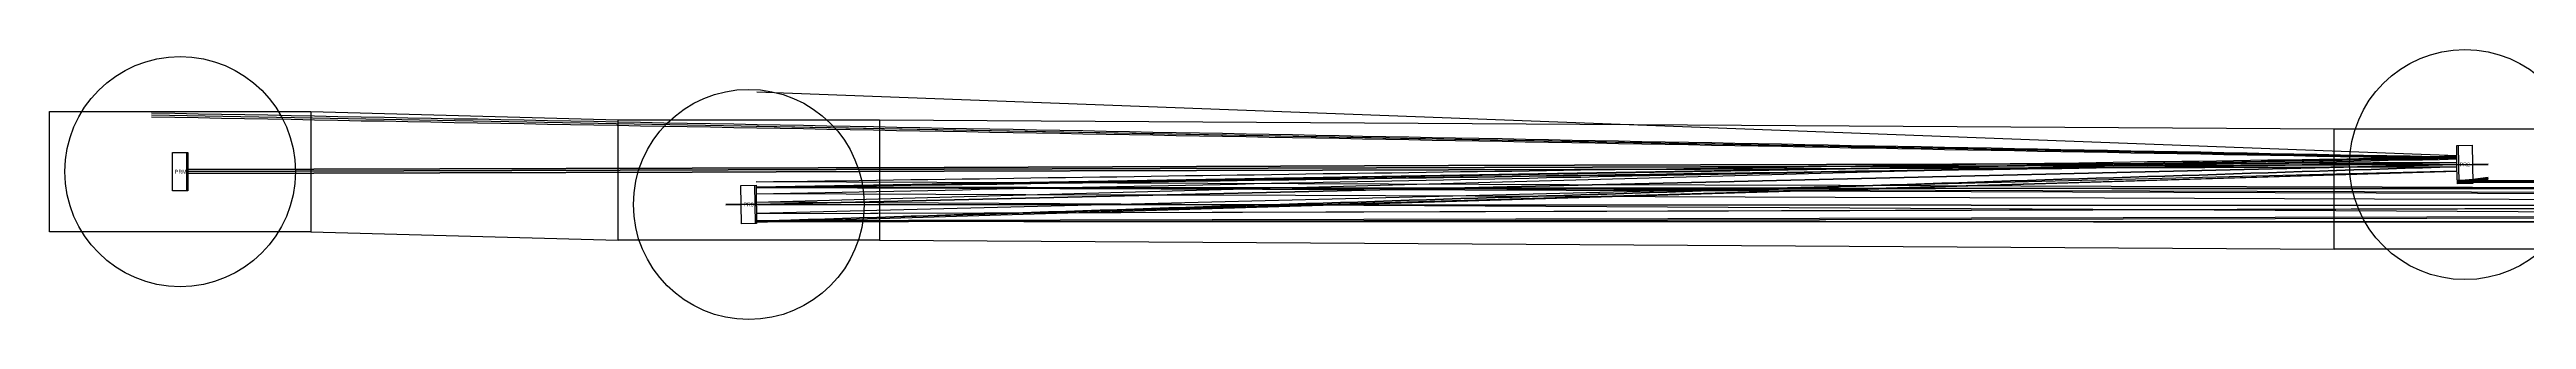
# Model space of a CAD drawing. Header units: millimetres. Extents: x 0 to 3047020, y 0 to 3043599.
# Drawn here: x 0 to 16114, y 19484 to 21244 of the extents above; entities that cross this region are included whole.
import ezdxf

# ---------------------------------------------------------------- set-up
doc = ezdxf.new("R2010")
doc.units = ezdxf.units.MM
for name, color, linetype in [('main_beam', 1, 'Continuous'), ('main_beam_width', 6, 'Continuous'), ('Mirrors', 7, 'Continuous'), ('poxpoy_beam', 5, 'Continuous'), ('poxpoy_beam_width', 4, 'Continuous'), ('stray_beam', 3, 'Continuous'), ('text', 7, 'Continuous'), ('Vacuum', 7, 'Continuous')]:
    doc.layers.add(name, color=color, linetype=linetype)
doc.styles.add('VCDSTYLE03', font='txt')

msp = doc.modelspace()

# ---------------------------------------------------------------- linework, layer by layer
at = {"layer": 'main_beam', "color": 5}
for p, q in [((15661, 20494), (900, 20448)), ((15661, 20494), (900, 20448)), ((15661, 20494), (900, 20448)), ((15661, 20494), (900, 20448)), ((900, 20448), (15661, 20494)), ((4598, 20234), (15661, 20494)), ((4598, 20234), (15661, 20494)), ((4598, 20234), (15661, 20494)), ((4598, 20234), (15661, 20494)), ((15661, 20494), (4598, 20234)), ((20362, 20226), (4598, 20234)), ((20362, 20226), (4598, 20234)), ((20362, 20226), (4598, 20234)), ((20362, 20226), (4598, 20234)), ((4598, 20234), (20362, 20226))]:
    msp.add_line(p, q, dxfattribs=at)
at = {"layer": 'main_beam_width', "color": 2}
for points in [[(15661, 20507), (14021, 20502), (12381, 20497), (10741, 20492), (9101, 20487), (7461, 20482), (5820, 20476), (4180, 20471), (2540, 20466), (900, 20461)], [(15661, 20507), (14021, 20502), (12381, 20497), (10741, 20492), (9101, 20487), (7461, 20482), (5820, 20476), (4180, 20471), (2540, 20466), (900, 20461)], [(15661, 20507), (14021, 20502), (12381, 20497), (10741, 20492), (9101, 20487), (7461, 20481), (5820, 20476), (4180, 20471), (2540, 20466), (900, 20461)], [(15661, 20507), (14021, 20502), (12381, 20497), (10741, 20492), (9101, 20487), (7461, 20482), (5820, 20476), (4180, 20471), (2540, 20466), (900, 20461)], [(900, 20461), (2540, 20466), (4180, 20471), (5820, 20476), (7461, 20482), (9101, 20487), (10741, 20492), (12381, 20497), (14021, 20502), (15661, 20507)], [(15662, 20480), (14021, 20475), (12381, 20470), (10741, 20465), (9101, 20460), (7461, 20455), (5821, 20450), (4180, 20445), (2540, 20440), (900, 20435)], [(15662, 20480), (14021, 20475), (12381, 20470), (10741, 20465), (9101, 20460), (7461, 20455), (5821, 20450), (4180, 20445), (2540, 20440), (900, 20435)], [(15662, 20480), (14021, 20475), (12381, 20470), (10741, 20465), (9101, 20460), (7461, 20455), (5821, 20450), (4180, 20445), (2540, 20440), (900, 20435)], [(15662, 20480), (14021, 20475), (12381, 20470), (10741, 20465), (9101, 20460), (7461, 20455), (5821, 20450), (4180, 20445), (2540, 20440), (900, 20435)], [(900, 20435), (2540, 20440), (4180, 20445), (5821, 20450), (7461, 20455), (9101, 20460), (10741, 20465), (12381, 20470), (14021, 20475), (15662, 20480)], [(4597, 20344), (4709, 20346), (4821, 20347), (4933, 20349), (5044, 20351), (5156, 20352), (5268, 20354), (5380, 20356), (5491, 20357), (5603, 20359), (5715, 20361), (5827, 20362), (5938, 20364), (6050, 20366), (6162, 20367), (6274, 20369), (6385, 20370), (6497, 20372), (6609, 20374), (6721, 20375), (6832, 20377), (6944, 20379), (7056, 20380), (7168, 20382), (7280, 20384), (7391, 20385), (7503, 20387), (7615, 20389), (7727, 20390), (7838, 20392), (7950, 20394), (8062, 20395), (8174, 20397), (8285, 20398), (8397, 20400), (8509, 20402), (8621, 20403), (8732, 20405), (8844, 20407), (8956, 20408), (9068, 20410), (9179, 20412), (9291, 20413), (9403, 20415), (9515, 20417), (9626, 20418), (9738, 20420), (9850, 20421), (9962, 20423), (10073, 20425), (10185, 20426), (10297, 20428), (10409, 20430), (10520, 20431), (10632, 20433), (10744, 20435), (10856, 20436), (10967, 20438), (11079, 20440), (11191, 20441), (11303, 20443), (11415, 20445), (11526, 20446), (11638, 20448), (11750, 20449), (11862, 20451), (11973, 20453), (12085, 20454), (12197, 20456), (12309, 20458), (12420, 20459), (12532, 20461), (12644, 20463), (12756, 20464), (12867, 20466), (12979, 20468), (13091, 20469), (13203, 20471), (13314, 20473), (13426, 20474), (13538, 20476), (13650, 20477), (13761, 20479), (13873, 20481), (13985, 20482), (14097, 20484), (14208, 20486), (14320, 20487), (14432, 20489), (14544, 20491), (14655, 20492), (14767, 20494), (14879, 20496), (14991, 20497), (15102, 20499), (15214, 20501), (15326, 20502), (15438, 20504), (15549, 20505), (15661, 20507)], [(4597, 20345), (4709, 20346), (4821, 20348), (4933, 20350), (5044, 20351), (5156, 20353), (5268, 20354), (5380, 20356), (5491, 20358), (5603, 20359), (5715, 20361), (5827, 20363), (5938, 20364), (6050, 20366), (6162, 20368), (6274, 20369), (6385, 20371), (6497, 20373), (6609, 20374), (6721, 20376), (6832, 20377), (6944, 20379), (7056, 20381), (7168, 20382), (7280, 20384), (7391, 20386), (7503, 20387), (7615, 20389), (7727, 20391), (7838, 20392), (7950, 20394), (8062, 20396), (8174, 20397), (8285, 20399), (8397, 20400), (8509, 20402), (8621, 20404), (8732, 20405), (8844, 20407), (8956, 20409), (9068, 20410), (9179, 20412), (9291, 20414), (9403, 20415), (9515, 20417), (9626, 20419), (9738, 20420), (9850, 20422), (9962, 20423), (10073, 20425), (10185, 20427), (10297, 20428), (10409, 20430), (10520, 20432), (10632, 20433), (10744, 20435), (10856, 20437), (10967, 20438), (11079, 20440), (11191, 20441), (11303, 20443), (11415, 20445), (11526, 20446), (11638, 20448), (11750, 20450), (11862, 20451), (11973, 20453), (12085, 20455), (12197, 20456), (12309, 20458), (12420, 20460), (12532, 20461), (12644, 20463), (12756, 20464), (12867, 20466), (12979, 20468), (13091, 20469), (13203, 20471), (13314, 20473), (13426, 20474), (13538, 20476), (13650, 20478), (13761, 20479), (13873, 20481), (13985, 20483), (14097, 20484), (14208, 20486), (14320, 20487), (14432, 20489), (14544, 20491), (14655, 20492), (14767, 20494), (14879, 20496), (14991, 20497), (15102, 20499), (15214, 20501), (15326, 20502), (15438, 20504), (15549, 20506), (15661, 20507)], [(4597, 20344), (4709, 20346), (4821, 20348), (4933, 20349), (5044, 20351), (5156, 20352), (5268, 20354), (5380, 20356), (5491, 20357), (5603, 20359), (5715, 20361), (5827, 20362), (5938, 20364), (6050, 20366), (6162, 20367), (6274, 20369), (6385, 20371), (6497, 20372), (6609, 20374), (6721, 20375), (6832, 20377), (6944, 20379), (7056, 20380), (7168, 20382), (7280, 20384), (7391, 20385), (7503, 20387), (7615, 20389), (7727, 20390), (7838, 20392), (7950, 20394), (8062, 20395), (8174, 20397), (8285, 20399), (8397, 20400), (8509, 20402), (8621, 20403), (8732, 20405), (8844, 20407), (8956, 20408), (9068, 20410), (9179, 20412), (9291, 20413), (9403, 20415), (9515, 20417), (9626, 20418), (9738, 20420), (9850, 20422), (9962, 20423), (10073, 20425), (10185, 20426), (10297, 20428), (10409, 20430), (10520, 20431), (10632, 20433), (10744, 20435), (10856, 20436), (10967, 20438), (11079, 20440), (11191, 20441), (11303, 20443), (11415, 20445), (11526, 20446), (11638, 20448), (11750, 20450), (11862, 20451), (11973, 20453), (12085, 20454), (12197, 20456), (12309, 20458), (12420, 20459), (12532, 20461), (12644, 20463), (12756, 20464), (12867, 20466), (12979, 20468), (13091, 20469), (13203, 20471), (13314, 20473), (13426, 20474), (13538, 20476), (13650, 20477), (13761, 20479), (13873, 20481), (13985, 20482), (14097, 20484), (14208, 20486), (14320, 20487), (14432, 20489), (14544, 20491), (14655, 20492), (14767, 20494), (14879, 20496), (14991, 20497), (15102, 20499), (15214, 20501), (15326, 20502), (15438, 20504), (15549, 20505), (15661, 20507)], [(4597, 20344), (4709, 20346), (4821, 20348), (4933, 20349), (5044, 20351), (5156, 20353), (5268, 20354), (5380, 20356), (5491, 20357), (5603, 20359), (5715, 20361), (5827, 20362), (5938, 20364), (6050, 20366), (6162, 20367), (6274, 20369), (6385, 20371), (6497, 20372), (6609, 20374), (6721, 20376), (6832, 20377), (6944, 20379), (7056, 20380), (7168, 20382), (7280, 20384), (7391, 20385), (7503, 20387), (7615, 20389), (7727, 20390), (7838, 20392), (7950, 20394), (8062, 20395), (8174, 20397), (8285, 20399), (8397, 20400), (8509, 20402), (8621, 20404), (8732, 20405), (8844, 20407), (8956, 20408), (9068, 20410), (9179, 20412), (9291, 20413), (9403, 20415), (9515, 20417), (9626, 20418), (9738, 20420), (9850, 20422), (9962, 20423), (10073, 20425), (10185, 20427), (10297, 20428), (10409, 20430), (10520, 20431), (10632, 20433), (10744, 20435), (10856, 20436), (10967, 20438), (11079, 20440), (11191, 20441), (11303, 20443), (11415, 20445), (11526, 20446), (11638, 20448), (11750, 20450), (11862, 20451), (11973, 20453), (12085, 20454), (12197, 20456), (12309, 20458), (12420, 20459), (12532, 20461), (12644, 20463), (12756, 20464), (12867, 20466), (12979, 20468), (13091, 20469), (13203, 20471), (13314, 20473), (13426, 20474), (13538, 20476), (13650, 20478), (13761, 20479), (13873, 20481), (13985, 20482), (14097, 20484), (14208, 20486), (14320, 20487), (14432, 20489), (14544, 20491), (14655, 20492), (14767, 20494), (14879, 20496), (14991, 20497), (15102, 20499), (15214, 20501), (15326, 20502), (15438, 20504), (15549, 20505), (15661, 20507)], [(15661, 20507), (15549, 20505), (15438, 20504), (15326, 20502), (15214, 20501), (15102, 20499), (14991, 20497), (14879, 20496), (14767, 20494), (14655, 20492), (14544, 20491), (14432, 20489), (14320, 20487), (14208, 20486), (14097, 20484), (13985, 20482), (13873, 20481), (13761, 20479), (13650, 20478), (13538, 20476), (13426, 20474), (13314, 20473), (13203, 20471), (13091, 20469), (12979, 20468), (12867, 20466), (12756, 20464), (12644, 20463), (12532, 20461), (12420, 20459), (12309, 20458), (12197, 20456), (12085, 20454), (11973, 20453), (11862, 20451), (11750, 20450), (11638, 20448), (11526, 20446), (11415, 20445), (11303, 20443), (11191, 20441), (11079, 20440), (10967, 20438), (10856, 20436), (10744, 20435), (10632, 20433), (10520, 20431), (10409, 20430), (10297, 20428), (10185, 20427), (10073, 20425), (9962, 20423), (9850, 20422), (9738, 20420), (9626, 20418), (9515, 20417), (9403, 20415), (9291, 20413), (9179, 20412), (9068, 20410), (8956, 20408), (8844, 20407), (8732, 20405), (8621, 20404), (8509, 20402), (8397, 20400), (8285, 20399), (8174, 20397), (8062, 20395), (7950, 20394), (7838, 20392), (7727, 20390), (7615, 20389), (7503, 20387), (7391, 20385), (7280, 20384), (7168, 20382), (7056, 20381), (6944, 20379), (6832, 20377), (6721, 20376), (6609, 20374), (6497, 20372), (6385, 20371), (6274, 20369), (6162, 20367), (6050, 20366), (5938, 20364), (5827, 20362), (5715, 20361), (5603, 20359), (5491, 20357), (5380, 20356), (5268, 20354), (5156, 20353), (5044, 20351), (4933, 20349), (4821, 20348), (4709, 20346), (4597, 20344)], [(4600, 20125), (4712, 20128), (4823, 20132), (4935, 20135), (5047, 20139), (5159, 20143), (5270, 20146), (5382, 20150), (5494, 20153), (5605, 20157), (5717, 20161), (5829, 20164), (5941, 20168), (6052, 20171), (6164, 20175), (6276, 20179), (6388, 20182), (6499, 20186), (6611, 20189), (6723, 20193), (6835, 20197), (6946, 20200), (7058, 20204), (7170, 20207), (7282, 20211), (7393, 20215), (7505, 20218), (7617, 20222), (7728, 20225), (7840, 20229), (7952, 20233), (8064, 20236), (8175, 20240), (8287, 20243), (8399, 20247), (8511, 20250), (8622, 20254), (8734, 20258), (8846, 20261), (8958, 20265), (9069, 20268), (9181, 20272), (9293, 20276), (9404, 20279), (9516, 20283), (9628, 20286), (9740, 20290), (9851, 20294), (9963, 20297), (10075, 20301), (10187, 20304), (10298, 20308), (10410, 20312), (10522, 20315), (10634, 20319), (10745, 20322), (10857, 20326), (10969, 20330), (11080, 20333), (11192, 20337), (11304, 20340), (11416, 20344), (11527, 20347), (11639, 20351), (11751, 20355), (11863, 20358), (11974, 20362), (12086, 20365), (12198, 20369), (12310, 20373), (12421, 20376), (12533, 20380), (12645, 20383), (12757, 20387), (12868, 20391), (12980, 20394), (13092, 20398), (13203, 20401), (13315, 20405), (13427, 20409), (13539, 20412), (13650, 20416), (13762, 20419), (13874, 20423), (13986, 20427), (14097, 20430), (14209, 20434), (14321, 20437), (14433, 20441), (14544, 20444), (14656, 20448), (14768, 20452), (14879, 20455), (14991, 20459), (15103, 20462), (15215, 20466), (15326, 20470), (15438, 20473), (15550, 20477), (15662, 20480)], [(4600, 20124), (4712, 20128), (4823, 20131), (4935, 20135), (5047, 20139), (5159, 20142), (5270, 20146), (5382, 20149), (5494, 20153), (5605, 20157), (5717, 20160), (5829, 20164), (5941, 20167), (6052, 20171), (6164, 20175), (6276, 20178), (6388, 20182), (6499, 20185), (6611, 20189), (6723, 20193), (6835, 20196), (6946, 20200), (7058, 20203), (7170, 20207), (7282, 20211), (7393, 20214), (7505, 20218), (7617, 20221), (7728, 20225), (7840, 20229), (7952, 20232), (8064, 20236), (8175, 20239), (8287, 20243), (8399, 20247), (8511, 20250), (8622, 20254), (8734, 20257), (8846, 20261), (8958, 20265), (9069, 20268), (9181, 20272), (9293, 20275), (9404, 20279), (9516, 20282), (9628, 20286), (9740, 20290), (9851, 20293), (9963, 20297), (10075, 20300), (10187, 20304), (10298, 20308), (10410, 20311), (10522, 20315), (10634, 20318), (10745, 20322), (10857, 20326), (10969, 20329), (11080, 20333), (11192, 20336), (11304, 20340), (11416, 20344), (11527, 20347), (11639, 20351), (11751, 20354), (11863, 20358), (11974, 20362), (12086, 20365), (12198, 20369), (12310, 20372), (12421, 20376), (12533, 20380), (12645, 20383), (12757, 20387), (12868, 20390), (12980, 20394), (13092, 20398), (13203, 20401), (13315, 20405), (13427, 20408), (13539, 20412), (13650, 20416), (13762, 20419), (13874, 20423), (13986, 20426), (14097, 20430), (14209, 20434), (14321, 20437), (14433, 20441), (14544, 20444), (14656, 20448), (14768, 20452), (14879, 20455), (14991, 20459), (15103, 20462), (15215, 20466), (15326, 20470), (15438, 20473), (15550, 20477), (15662, 20480)], [(4600, 20125), (4712, 20128), (4823, 20132), (4935, 20135), (5047, 20139), (5159, 20143), (5270, 20146), (5382, 20150), (5494, 20153), (5605, 20157), (5717, 20161), (5829, 20164), (5941, 20168), (6052, 20171), (6164, 20175), (6276, 20179), (6388, 20182), (6499, 20186), (6611, 20189), (6723, 20193), (6835, 20196), (6946, 20200), (7058, 20204), (7170, 20207), (7282, 20211), (7393, 20214), (7505, 20218), (7617, 20222), (7728, 20225), (7840, 20229), (7952, 20232), (8064, 20236), (8175, 20240), (8287, 20243), (8399, 20247), (8511, 20250), (8622, 20254), (8734, 20258), (8846, 20261), (8958, 20265), (9069, 20268), (9181, 20272), (9293, 20276), (9404, 20279), (9516, 20283), (9628, 20286), (9740, 20290), (9851, 20294), (9963, 20297), (10075, 20301), (10187, 20304), (10298, 20308), (10410, 20311), (10522, 20315), (10634, 20319), (10745, 20322), (10857, 20326), (10969, 20329), (11080, 20333), (11192, 20337), (11304, 20340), (11416, 20344), (11527, 20347), (11639, 20351), (11751, 20355), (11863, 20358), (11974, 20362), (12086, 20365), (12198, 20369), (12310, 20373), (12421, 20376), (12533, 20380), (12645, 20383), (12757, 20387), (12868, 20391), (12980, 20394), (13092, 20398), (13203, 20401), (13315, 20405), (13427, 20409), (13539, 20412), (13650, 20416), (13762, 20419), (13874, 20423), (13986, 20427), (14097, 20430), (14209, 20434), (14321, 20437), (14433, 20441), (14544, 20444), (14656, 20448), (14768, 20452), (14879, 20455), (14991, 20459), (15103, 20462), (15215, 20466), (15326, 20470), (15438, 20473), (15550, 20477), (15662, 20480)], [(4600, 20125), (4712, 20128), (4823, 20132), (4935, 20135), (5047, 20139), (5159, 20143), (5270, 20146), (5382, 20150), (5494, 20153), (5605, 20157), (5717, 20160), (5829, 20164), (5941, 20168), (6052, 20171), (6164, 20175), (6276, 20178), (6388, 20182), (6499, 20186), (6611, 20189), (6723, 20193), (6835, 20196), (6946, 20200), (7058, 20204), (7170, 20207), (7282, 20211), (7393, 20214), (7505, 20218), (7617, 20222), (7728, 20225), (7840, 20229), (7952, 20232), (8064, 20236), (8175, 20240), (8287, 20243), (8399, 20247), (8511, 20250), (8622, 20254), (8734, 20258), (8846, 20261), (8958, 20265), (9069, 20268), (9181, 20272), (9293, 20276), (9404, 20279), (9516, 20283), (9628, 20286), (9740, 20290), (9851, 20293), (9963, 20297), (10075, 20301), (10187, 20304), (10298, 20308), (10410, 20311), (10522, 20315), (10634, 20319), (10745, 20322), (10857, 20326), (10969, 20329), (11080, 20333), (11192, 20337), (11304, 20340), (11416, 20344), (11527, 20347), (11639, 20351), (11751, 20355), (11863, 20358), (11974, 20362), (12086, 20365), (12198, 20369), (12310, 20373), (12421, 20376), (12533, 20380), (12645, 20383), (12757, 20387), (12868, 20391), (12980, 20394), (13092, 20398), (13203, 20401), (13315, 20405), (13427, 20409), (13539, 20412), (13650, 20416), (13762, 20419), (13874, 20423), (13986, 20426), (14097, 20430), (14209, 20434), (14321, 20437), (14433, 20441), (14544, 20444), (14656, 20448), (14768, 20452), (14879, 20455), (14991, 20459), (15103, 20462), (15215, 20466), (15326, 20470), (15438, 20473), (15550, 20477), (15662, 20480)], [(15662, 20480), (15550, 20477), (15438, 20473), (15326, 20470), (15215, 20466), (15103, 20462), (14991, 20459), (14879, 20455), (14768, 20452), (14656, 20448), (14544, 20444), (14433, 20441), (14321, 20437), (14209, 20434), (14097, 20430), (13986, 20426), (13874, 20423), (13762, 20419), (13650, 20416), (13539, 20412), (13427, 20408), (13315, 20405), (13203, 20401), (13092, 20398), (12980, 20394), (12868, 20391), (12757, 20387), (12645, 20383), (12533, 20380), (12421, 20376), (12310, 20373), (12198, 20369), (12086, 20365), (11974, 20362), (11863, 20358), (11751, 20355), (11639, 20351), (11527, 20347), (11416, 20344), (11304, 20340), (11192, 20337), (11080, 20333), (10969, 20329), (10857, 20326), (10745, 20322), (10634, 20319), (10522, 20315), (10410, 20311), (10298, 20308), (10187, 20304), (10075, 20301), (9963, 20297), (9851, 20293), (9740, 20290), (9628, 20286), (9516, 20283), (9404, 20279), (9293, 20275), (9181, 20272), (9069, 20268), (8958, 20265), (8846, 20261), (8734, 20258), (8622, 20254), (8511, 20250), (8399, 20247), (8287, 20243), (8175, 20240), (8064, 20236), (7952, 20232), (7840, 20229), (7728, 20225), (7617, 20222), (7505, 20218), (7393, 20214), (7282, 20211), (7170, 20207), (7058, 20204), (6946, 20200), (6835, 20196), (6723, 20193), (6611, 20189), (6499, 20186), (6388, 20182), (6276, 20178), (6164, 20175), (6052, 20171), (5941, 20168), (5829, 20164), (5717, 20160), (5605, 20157), (5494, 20153), (5382, 20150), (5270, 20146), (5159, 20142), (5047, 20139), (4935, 20135), (4823, 20132), (4712, 20128), (4600, 20125)], [(20471, 20335), (18707, 20336), (16943, 20337), (15180, 20338), (13416, 20339), (11652, 20340), (9888, 20341), (8125, 20342), (6361, 20344), (4597, 20345)], [(20470, 20334), (18707, 20336), (16943, 20337), (15179, 20338), (13416, 20339), (11652, 20340), (9888, 20341), (8125, 20342), (6361, 20343), (4597, 20344)], [(20470, 20335), (18707, 20336), (16943, 20337), (15179, 20338), (13416, 20339), (11652, 20340), (9888, 20341), (8125, 20342), (6361, 20343), (4597, 20344)], [(20470, 20335), (18707, 20336), (16943, 20337), (15179, 20338), (13416, 20339), (11652, 20340), (9888, 20341), (8125, 20342), (6361, 20343), (4597, 20344)], [(4597, 20344), (6361, 20343), (8125, 20342), (9888, 20341), (11652, 20340), (13416, 20339), (15179, 20338), (16943, 20337), (18707, 20336), (20470, 20335)], [(20254, 20118), (18515, 20119), (16775, 20120), (15036, 20120), (13297, 20121), (11557, 20122), (9818, 20123), (8079, 20123), (6339, 20124), (4600, 20125)], [(20254, 20118), (18515, 20119), (16775, 20120), (15036, 20120), (13297, 20121), (11557, 20122), (9818, 20122), (8079, 20123), (6339, 20124), (4600, 20125)], [(20254, 20118), (18515, 20119), (16775, 20120), (15036, 20120), (13297, 20121), (11557, 20122), (9818, 20122), (8079, 20123), (6339, 20124), (4600, 20125)], [(4600, 20125), (6339, 20124), (8079, 20123), (9818, 20122), (11557, 20122), (13297, 20121), (15036, 20120), (16775, 20119), (18515, 20119), (20254, 20118)], [(20254, 20118), (18514, 20118), (16775, 20119), (15036, 20120), (13296, 20121), (11557, 20121), (9818, 20122), (8078, 20123), (6339, 20123), (4600, 20124)]]:
    msp.add_lwpolyline(points, dxfattribs=at)
at = {"layer": 'Mirrors', "color": 5}
for p, q in [((801, 20323), (799, 20573)), ((799, 20573), (900, 20573)), ((890, 20573), (890, 20323)), ((15662, 20619), (15762, 20620)), ((15676, 20369), (15672, 20619)), ((15762, 20620), (15766, 20370)), ((900, 20323), (801, 20323)), ((4497, 20358), (4597, 20359)), ((4501, 20108), (4497, 20358)), ((4587, 20359), (4590, 20109)), ((15766, 20370), (15666, 20369)), ((4600, 20109), (4501, 20108))]:
    msp.add_line(p, q, dxfattribs=at)
for points in [[(900, 20573), (900, 20569), (900, 20564), (900, 20560), (900, 20556), (900, 20551), (900, 20547), (900, 20543), (900, 20538), (900, 20534), (900, 20530), (900, 20526), (900, 20521), (900, 20517), (900, 20513), (900, 20508), (900, 20504), (900, 20500), (900, 20495), (900, 20491), (900, 20487), (900, 20482), (900, 20478), (900, 20474), (900, 20470), (900, 20465), (900, 20461), (900, 20457), (900, 20452), (900, 20448), (900, 20444), (900, 20439), (900, 20435), (900, 20431), (900, 20426), (900, 20422), (900, 20418), (900, 20413), (900, 20409), (900, 20405), (900, 20401), (900, 20396), (900, 20392), (900, 20388), (900, 20383), (900, 20379), (900, 20375), (900, 20370), (900, 20366), (900, 20362), (900, 20357), (900, 20353), (900, 20349), (900, 20345), (900, 20340), (900, 20336), (900, 20332), (900, 20327), (900, 20323)], [(15666, 20369), (15665, 20373), (15665, 20377), (15665, 20382), (15665, 20386), (15665, 20390), (15664, 20395), (15664, 20399), (15664, 20403), (15664, 20408), (15664, 20412), (15663, 20416), (15663, 20420), (15663, 20425), (15663, 20429), (15663, 20433), (15663, 20438), (15663, 20442), (15662, 20446), (15662, 20451), (15662, 20455), (15662, 20459), (15662, 20464), (15662, 20468), (15662, 20472), (15662, 20477), (15662, 20481), (15662, 20485), (15661, 20489), (15661, 20494), (15661, 20498), (15661, 20502), (15661, 20507), (15661, 20511), (15661, 20515), (15661, 20520), (15661, 20524), (15661, 20528), (15661, 20533), (15661, 20537), (15661, 20541), (15661, 20545), (15661, 20550), (15661, 20554), (15661, 20558), (15661, 20563), (15661, 20567), (15661, 20571), (15661, 20576), (15661, 20580), (15662, 20584), (15662, 20589), (15662, 20593), (15662, 20597), (15662, 20602), (15662, 20606), (15662, 20610), (15662, 20614), (15662, 20619)], [(4597, 20359), (4597, 20355), (4597, 20351), (4597, 20346), (4597, 20342), (4597, 20338), (4597, 20334), (4597, 20329), (4598, 20325), (4598, 20321), (4598, 20316), (4598, 20312), (4598, 20308), (4598, 20303), (4598, 20299), (4598, 20295), (4598, 20290), (4598, 20286), (4598, 20282), (4598, 20278), (4598, 20273), (4598, 20269), (4598, 20265), (4598, 20260), (4598, 20256), (4598, 20252), (4598, 20247), (4598, 20243), (4598, 20239), (4598, 20234), (4598, 20230), (4598, 20226), (4599, 20222), (4599, 20217), (4599, 20213), (4599, 20209), (4599, 20204), (4599, 20200), (4599, 20196), (4599, 20191), (4599, 20187), (4599, 20183), (4599, 20178), (4599, 20174), (4599, 20170), (4599, 20165), (4599, 20161), (4599, 20157), (4599, 20153), (4600, 20148), (4600, 20144), (4600, 20140), (4600, 20135), (4600, 20131), (4600, 20127), (4600, 20122), (4600, 20118), (4600, 20114), (4600, 20109)]]:
    msp.add_lwpolyline(points, dxfattribs=at)
at = {"layer": 'poxpoy_beam', "color": 5}
for p, q in [((15661, 20536), (664, 20816)), ((4597, 20342), (15661, 20536)), ((20426, 20290), (4597, 20342))]:
    msp.add_line(p, q, dxfattribs=at)
at = {"layer": 'poxpoy_beam_width', "color": 6}
for points in [[(15661, 20531), (15510, 20534), (15358, 20536), (15207, 20539), (15055, 20542), (14904, 20545), (14752, 20547), (14601, 20550), (14449, 20553), (14298, 20556), (14146, 20558), (13995, 20561), (13843, 20564), (13692, 20567), (13540, 20569), (13389, 20572), (13237, 20575), (13086, 20578), (12934, 20580), (12783, 20583), (12631, 20586), (12480, 20589), (12328, 20591), (12177, 20594), (12025, 20597), (11874, 20600), (11722, 20602), (11571, 20605), (11419, 20608), (11268, 20611), (11116, 20613), (10965, 20616), (10813, 20619), (10662, 20622), (10510, 20624), (10359, 20627), (10207, 20630), (10056, 20633), (9904, 20635), (9753, 20638), (9601, 20641), (9450, 20644), (9298, 20646), (9147, 20649), (8996, 20652), (8844, 20655), (8693, 20657), (8541, 20660), (8390, 20663), (8238, 20666), (8087, 20668), (7935, 20671), (7784, 20674), (7632, 20677), (7481, 20679), (7329, 20682), (7178, 20685), (7026, 20688), (6875, 20690), (6723, 20693), (6572, 20696), (6420, 20699), (6269, 20701), (6117, 20704), (5966, 20707), (5814, 20710), (5663, 20712), (5511, 20715), (5360, 20718), (5208, 20721), (5057, 20723), (4905, 20726), (4754, 20729), (4602, 20732), (4451, 20734), (4299, 20737), (4148, 20740), (3996, 20743), (3845, 20745), (3693, 20748), (3542, 20751), (3390, 20754), (3239, 20756), (3087, 20759), (2936, 20762), (2784, 20765), (2633, 20767), (2481, 20770), (2330, 20773), (2178, 20776), (2027, 20778), (1875, 20781), (1724, 20784), (1572, 20787), (1421, 20789), (1269, 20792), (1118, 20795), (966, 20798), (815, 20800), (663, 20803)], [(15661, 20542), (15510, 20545), (15358, 20548), (15207, 20550), (15055, 20553), (14904, 20556), (14752, 20559), (14601, 20562), (14449, 20565), (14298, 20568), (14146, 20571), (13995, 20574), (13843, 20577), (13692, 20579), (13540, 20582), (13389, 20585), (13237, 20588), (13086, 20591), (12934, 20594), (12783, 20597), (12631, 20600), (12480, 20603), (12328, 20606), (12177, 20609), (12025, 20611), (11874, 20614), (11722, 20617), (11571, 20620), (11420, 20623), (11268, 20626), (11117, 20629), (10965, 20632), (10814, 20635), (10662, 20638), (10511, 20640), (10359, 20643), (10208, 20646), (10056, 20649), (9905, 20652), (9753, 20655), (9602, 20658), (9450, 20661), (9299, 20664), (9147, 20667), (8996, 20669), (8844, 20672), (8693, 20675), (8541, 20678), (8390, 20681), (8238, 20684), (8087, 20687), (7935, 20690), (7784, 20693), (7632, 20696), (7481, 20699), (7329, 20701), (7178, 20704), (7026, 20707), (6875, 20710), (6723, 20713), (6572, 20716), (6420, 20719), (6269, 20722), (6117, 20725), (5966, 20728), (5815, 20730), (5663, 20733), (5512, 20736), (5360, 20739), (5209, 20742), (5057, 20745), (4906, 20748), (4754, 20751), (4603, 20754), (4451, 20757), (4300, 20760), (4148, 20762), (3997, 20765), (3845, 20768), (3694, 20771), (3542, 20774), (3391, 20777), (3239, 20780), (3088, 20783), (2936, 20786), (2785, 20789), (2633, 20791), (2482, 20794), (2330, 20797), (2179, 20800), (2027, 20803), (1876, 20806), (1724, 20809), (1573, 20812), (1421, 20815), (1270, 20818), (1118, 20821), (967, 20823), (815, 20826), (664, 20829)], [(4597, 20381), (4709, 20383), (4821, 20384), (4932, 20386), (5044, 20388), (5156, 20389), (5268, 20391), (5379, 20392), (5491, 20394), (5603, 20396), (5715, 20397), (5826, 20399), (5938, 20401), (6050, 20402), (6162, 20404), (6273, 20405), (6385, 20407), (6497, 20409), (6609, 20410), (6721, 20412), (6832, 20414), (6944, 20415), (7056, 20417), (7168, 20418), (7279, 20420), (7391, 20422), (7503, 20423), (7615, 20425), (7726, 20427), (7838, 20428), (7950, 20430), (8062, 20431), (8173, 20433), (8285, 20435), (8397, 20436), (8509, 20438), (8620, 20440), (8732, 20441), (8844, 20443), (8956, 20444), (9067, 20446), (9179, 20448), (9291, 20449), (9403, 20451), (9514, 20452), (9626, 20454), (9738, 20456), (9850, 20457), (9961, 20459), (10073, 20461), (10185, 20462), (10297, 20464), (10409, 20465), (10520, 20467), (10632, 20469), (10744, 20470), (10856, 20472), (10967, 20474), (11079, 20475), (11191, 20477), (11303, 20478), (11414, 20480), (11526, 20482), (11638, 20483), (11750, 20485), (11861, 20487), (11973, 20488), (12085, 20490), (12197, 20491), (12308, 20493), (12420, 20495), (12532, 20496), (12644, 20498), (12755, 20500), (12867, 20501), (12979, 20503), (13091, 20504), (13202, 20506), (13314, 20508), (13426, 20509), (13538, 20511), (13649, 20513), (13761, 20514), (13873, 20516), (13985, 20517), (14097, 20519), (14208, 20521), (14320, 20522), (14432, 20524), (14544, 20525), (14655, 20527), (14767, 20529), (14879, 20530), (14991, 20532), (15102, 20534), (15214, 20535), (15326, 20537), (15438, 20538), (15549, 20540), (15661, 20542)], [(4598, 20303), (4709, 20305), (4821, 20307), (4933, 20310), (5045, 20312), (5156, 20314), (5268, 20317), (5380, 20319), (5492, 20321), (5603, 20323), (5715, 20326), (5827, 20328), (5939, 20330), (6050, 20333), (6162, 20335), (6274, 20337), (6386, 20340), (6497, 20342), (6609, 20344), (6721, 20347), (6833, 20349), (6944, 20351), (7056, 20353), (7168, 20356), (7280, 20358), (7391, 20360), (7503, 20363), (7615, 20365), (7727, 20367), (7838, 20370), (7950, 20372), (8062, 20374), (8174, 20376), (8286, 20379), (8397, 20381), (8509, 20383), (8621, 20386), (8733, 20388), (8844, 20390), (8956, 20393), (9068, 20395), (9180, 20397), (9291, 20399), (9403, 20402), (9515, 20404), (9627, 20406), (9738, 20409), (9850, 20411), (9962, 20413), (10074, 20416), (10185, 20418), (10297, 20420), (10409, 20423), (10521, 20425), (10632, 20427), (10744, 20429), (10856, 20432), (10968, 20434), (11079, 20436), (11191, 20439), (11303, 20441), (11415, 20443), (11526, 20446), (11638, 20448), (11750, 20450), (11862, 20452), (11973, 20455), (12085, 20457), (12197, 20459), (12309, 20462), (12420, 20464), (12532, 20466), (12644, 20469), (12756, 20471), (12867, 20473), (12979, 20476), (13091, 20478), (13203, 20480), (13314, 20482), (13426, 20485), (13538, 20487), (13650, 20489), (13761, 20492), (13873, 20494), (13985, 20496), (14097, 20499), (14208, 20501), (14320, 20503), (14432, 20505), (14544, 20508), (14655, 20510), (14767, 20512), (14879, 20515), (14991, 20517), (15102, 20519), (15214, 20522), (15326, 20524), (15438, 20526), (15549, 20528), (15661, 20531)], [(20463, 20328), (18701, 20334), (16938, 20340), (15175, 20346), (13412, 20351), (11649, 20357), (9886, 20363), (8123, 20369), (6360, 20375), (4597, 20381)], [(20388, 20253), (18634, 20258), (16879, 20264), (15125, 20269), (13370, 20275), (11616, 20280), (9861, 20286), (8107, 20292), (6352, 20297), (4598, 20303)]]:
    msp.add_lwpolyline(points, dxfattribs=at)
at = {"layer": 'stray_beam', "color": 5}
for p, q in [((15661, 20551), (4602, 20967)), ((15661, 20551), (4602, 20967)), ((15661, 20536), (4598, 20743)), ((15661, 20536), (4598, 20743)), ((15661, 20537), (4598, 20742)), ((4597, 20350), (15661, 20537)), ((4597, 20342), (15661, 20536)), ((4597, 20342), (15661, 20536)), ((4598, 20250), (15661, 20551)), ((4598, 20250), (15661, 20551)), ((15661, 20494), (15764, 20496)), ((15661, 20494), (15764, 20496)), ((15661, 20494), (15764, 20496)), ((15661, 20494), (15764, 20496)), ((15661, 20494), (15764, 20494)), ((15764, 20496), (15866, 20498)), ((15764, 20496), (15866, 20498)), ((15764, 20496), (15866, 20498)), ((15764, 20496), (15866, 20498)), ((15764, 20494), (15866, 20495)), ((20435, 20299), (4597, 20350)), ((20426, 20290), (4597, 20342)), ((20426, 20290), (4597, 20342)), ((15662, 20451), (4599, 20176)), ((15662, 20450), (4599, 20176)), ((15662, 20450), (4599, 20176)), ((4600, 20127), (15662, 20451)), ((4600, 20118), (15662, 20450)), ((4600, 20118), (15662, 20450)), ((15665, 20390), (15766, 20399)), ((15665, 20390), (15766, 20399)), ((15665, 20383), (15766, 20392)), ((15766, 20390), (15665, 20390)), ((15766, 20390), (15665, 20390)), ((15665, 20377), (15766, 20387)), ((15665, 20376), (15766, 20386)), ((15665, 20376), (15766, 20386)), ((15766, 20383), (15665, 20383)), ((15766, 20378), (15665, 20377)), ((15766, 20377), (15665, 20376)), ((15766, 20377), (15665, 20376)), ((15766, 20399), (15866, 20412)), ((15766, 20399), (15866, 20412)), ((15766, 20392), (15866, 20405)), ((15766, 20387), (15866, 20401)), ((15766, 20386), (15866, 20400)), ((15766, 20386), (15866, 20400)), ((46719, 20300), (15766, 20390)), ((46719, 20300), (15766, 20390)), ((46719, 20296), (15766, 20383)), ((20496, 20360), (15766, 20378)), ((46719, 20290), (15766, 20377)), ((46719, 20290), (15766, 20377)), ((4499, 20234), (4399, 20234)), ((4499, 20234), (4399, 20234)), ((4499, 20234), (4399, 20234)), ((4499, 20234), (4399, 20234)), ((4499, 20232), (4399, 20230)), ((4598, 20234), (4499, 20234)), ((4598, 20234), (4499, 20234)), ((4598, 20234), (4499, 20234)), ((4598, 20234), (4499, 20234)), ((4598, 20234), (4499, 20232)), ((20299, 20163), (4598, 20250)), ((20299, 20163), (4598, 20250)), ((4599, 20176), (20357, 20221)), ((4599, 20176), (20357, 20221)), ((4599, 20176), (20355, 20219)), ((20298, 20163), (4600, 20127)), ((20289, 20153), (4600, 20118)), ((20289, 20153), (4600, 20118))]:
    msp.add_line(p, q, dxfattribs=at)
at = {"layer": 'Vacuum', "color": 5}
for p, q in [((1700, 20840), (3699, 20786)), ((5399, 20786), (14864, 20727)), ((1700, 20055), (3699, 20001)), ((5399, 20001), (14864, 19942))]:
    msp.add_line(p, q, dxfattribs=at)
for points in [[(0, 20840), (1700, 20840), (1700, 20055), (0, 20055), (0, 20840)], [(3699, 20786), (5399, 20786), (5399, 20001), (3699, 20001), (3699, 20786)], [(14864, 20727), (16564, 20727), (16564, 19942), (14864, 19942), (14864, 20727)]]:
    msp.add_lwpolyline(points, dxfattribs=at)
for centre in [(850, 20448), (15714, 20494), (4549, 20234)]:
    msp.add_circle(centre, 750, dxfattribs=at)

# ---------------------------------------------------------------- texts
at = {"layer": 'text', "color": 5, "style": 'VCDSTYLE03', "width": 0.98}
for s, height, p in [('PR2:r1 P=1.25E-02 ', 1, (4612, 20966)), ('PR2:r1 P=1.25E-02 ', 1, (4612, 20966)), ('PR2:r1 P=1.98E-11 ', 1, (674, 20815)), ('PR2:r1 P=1.24E-01 ', 1, (4608, 20742)), ('PR2:r1 P=6.19E-02 ', 1, (4608, 20742)), ('PR2:r1 P=6.24E-02 ', 1, (4608, 20741)), ('PR3:r1 P=1.25E-02 ', 1, (15651, 20551)), ('PR3:r1 P=1.25E-02 ', 1, (15651, 20551)), ('PR3:r1 P=6.24E-02 ', 1, (15651, 20538)), ('PR3:r1 P=1.98E-11 ', 1, (15651, 20537)), ('PR3:r1 P=1.24E-01 ', 1, (15651, 20537)), ('PR3:r1 P=6.19E-02 ', 1, (15651, 20537)), ('PR3:r1 P=2.50E+02 ', 1, (15652, 20495)), ('PR3:r1 P=2.50E+02 ', 1, (15652, 20495)), ('PR3:r1 P=1.24E+02 ', 1, (15652, 20495)), ('PR3:r1 P=1.24E+02 ', 1, (15652, 20495)), ('Beam P=5.00E+02 ', 1, (15652, 20495)), ('PR2', 25, (15680, 20482)), ('PR2:s1 P=1.25E-01 ', 1, (15754, 20497)), ('PR2:s1 P=1.25E-01 ', 1, (15754, 20497)), ('PR2:s1 P=6.21E-02 ', 1, (15754, 20497)), ('PR2:s1 P=6.21E-02 ', 1, (15754, 20497)), ('PR2:s1 P=2.50E-01 ', 1, (15754, 20495)), ('PR2:t1 P=1.25E-01 ', 1, (15857, 20499)), ('PR2:t1 P=1.25E-01 ', 1, (15857, 20499)), ('PR2:t1 P=6.21E-02 ', 1, (15857, 20499)), ('PR2:t1 P=6.21E-02 ', 1, (15857, 20499)), ('PR2:t1 P=2.50E-01 ', 1, (15857, 20495)), ('PRM', 25, (816, 20435)), ('PR2:r1 P=2.50E+02 ', 1, (910, 20447)), ('PR2:r1 P=2.50E+02 ', 1, (910, 20447)), ('PR2:r1 P=1.24E+02 ', 1, (910, 20447)), ('PR2:r1 P=1.24E+02 ', 1, (910, 20447)), ('BS:t1 P=6.25E-02 ', 1, (4607, 20349)), ('BS:r1 P=1.98E-11 ', 1, (4608, 20341)), ('BS:r1 P=1.24E-01 ', 1, (4608, 20341)), ('BS:r1 P=6.19E-02 ', 1, (4608, 20341)), ('PR3:r1 P=6.25E-02 ', 1, (15652, 20452)), ('PR3:r1 P=1.24E-01 ', 1, (15652, 20451)), ('PR3:r1 P=6.19E-02 ', 1, (15652, 20451)), ('PR2:s1 P=6.16E-02 ', 1, (15675, 20389)), ('PR2:s1 P=3.08E-02 ', 1, (15675, 20389)), ('PR2:s1 P=3.10E-02 ', 1, (15675, 20382)), ('PR2:s1 P=1.55E-02 ', 1, (15675, 20376)), ('PR2:s1 P=6.16E-02 ', 1, (15675, 20375)), ('PR2:s1 P=3.07E-02 ', 1, (15675, 20375)), ('PR2:s2 P=6.15E-02 ', 1, (15756, 20399)), ('PR2:s2 P=3.07E-02 ', 1, (15756, 20399)), ('PR2:s2 P=3.10E-02 ', 1, (15756, 20392)), ('PR2:s2 P=1.55E-02 ', 1, (15756, 20387)), ('PR2:s2 P=6.15E-02 ', 1, (15756, 20386)), ('PR2:s2 P=3.07E-02 ', 1, (15756, 20386)), ('ITMX:r2 P=6.16E-02 ', 1, (15776, 20389)), ('ITMX:r2 P=3.08E-02 ', 1, (15776, 20389)), ('ITMX:r2 P=3.11E-02 ', 1, (15776, 20382)), ('BS:r1 P=1.55E-02 ', 1, (15776, 20377)), ('ITMX:r2 P=6.16E-02 ', 1, (15776, 20376)), ('ITMX:r2 P=3.08E-02 ', 1, (15776, 20376)), ('PR2:r2 P=3.10E-02 ', 1, (15856, 20405)), ('PR2:r2 P=1.55E-02 ', 1, (15856, 20401)), ('PR2:r2 P=6.15E-02 ', 1, (15856, 20400)), ('PR2:r2 P=3.07E-02 ', 1, (15856, 20400)), ('PR2:r2 P=6.15E-02 ', 1, (15856, 20411)), ('PR2:r2 P=3.07E-02 ', 1, (15856, 20411)), ('PR3:t1 P=2.50E-02 ', 1, (4409, 20233)), ('PR3:t1 P=2.50E-02 ', 1, (4409, 20233)), ('PR3:t1 P=1.24E-02 ', 1, (4409, 20233)), ('PR3:t1 P=1.24E-02 ', 1, (4409, 20233)), ('PR3:t1 P=5.00E-02 ', 1, (4409, 20230)), ('PR3:s1 P=2.50E-02 ', 1, (4509, 20233)), ('PR3:s1 P=2.50E-02 ', 1, (4509, 20233)), ('PR3:s1 P=1.24E-02 ', 1, (4509, 20233)), ('PR3:s1 P=1.24E-02 ', 1, (4509, 20233)), ('PR3:s1 P=5.00E-02 ', 1, (4509, 20232)), ('PR3', 25, (4515, 20221)), ('BS:r2 P=1.25E-02 ', 1, (4608, 20249)), ('BS:t2 P=1.25E-02 ', 1, (4608, 20249)), ('PR2:r1 P=5.00E+02 ', 1, (4609, 20234)), ('BS:r1 P=2.50E+02 ', 1, (4609, 20233)), ('BS:t1 P=2.50E+02 ', 1, (4609, 20233)), ('BS:t1 P=1.24E+02 ', 1, (4609, 20233)), ('BS:r1 P=1.24E+02 ', 1, (4609, 20233)), ('PR2:r1 P=1.24E-01 ', 1, (4609, 20176)), ('PR2:r1 P=6.19E-02 ', 1, (4609, 20176)), ('PR2:r1 P=6.24E-02 ', 1, (4609, 20176)), ('BS:r1 P=6.25E-02 ', 1, (4610, 20126)), ('BS:t1 P=1.24E-01 ', 1, (4610, 20117)), ('BS:t1 P=6.19E-02 ', 1, (4610, 20117))]:
    msp.add_text(s, height=height, dxfattribs=at).set_placement(p)

doc.saveas('drawing.dxf')
